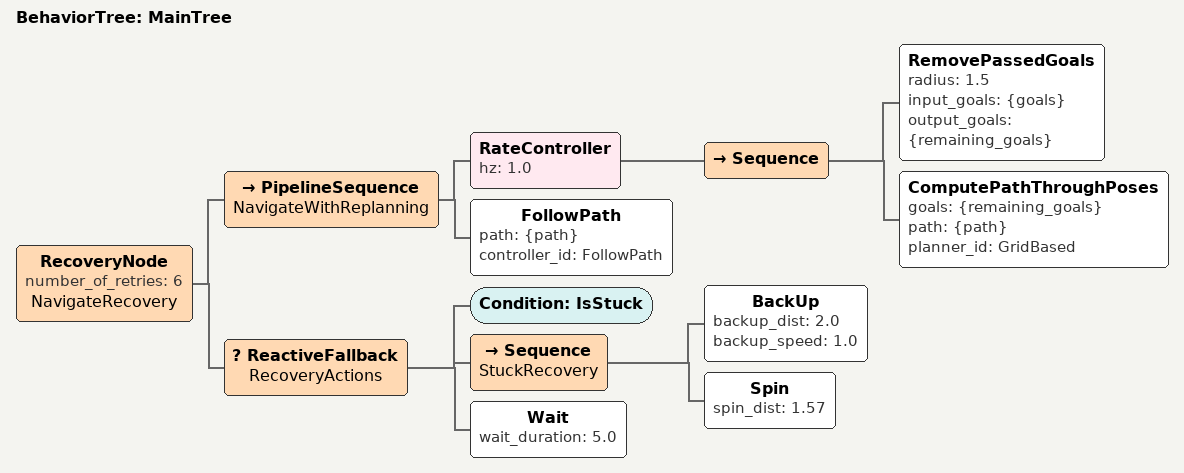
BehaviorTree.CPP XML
<?xml version="1.0" encoding="UTF-8"?>
<root BTCPP_format="4">
  <BehaviorTree ID="MainTree">
    <RecoveryNode number_of_retries="6" name="NavigateRecovery">
      <PipelineSequence name="NavigateWithReplanning">
        <RateController hz="1.0">
          <Sequence>
            <RemovePassedGoals radius="1.5" input_goals="{goals}" output_goals="{remaining_goals}"/>
            <ComputePathThroughPoses goals="{remaining_goals}" path="{path}" planner_id="GridBased"/>
          </Sequence>
        </RateController>

        <FollowPath path="{path}" controller_id="FollowPath"/>
      </PipelineSequence>

      <ReactiveFallback name="RecoveryActions">
        <Condition ID="IsStuck"/>
        <Sequence name="StuckRecovery">
          <BackUp backup_dist="2.0" backup_speed="1.0"/>
          <Spin spin_dist="1.57"/> </Sequence>
        <Wait wait_duration="5.0"/>
      </ReactiveFallback>
    </RecoveryNode>
  </BehaviorTree>
</root>
